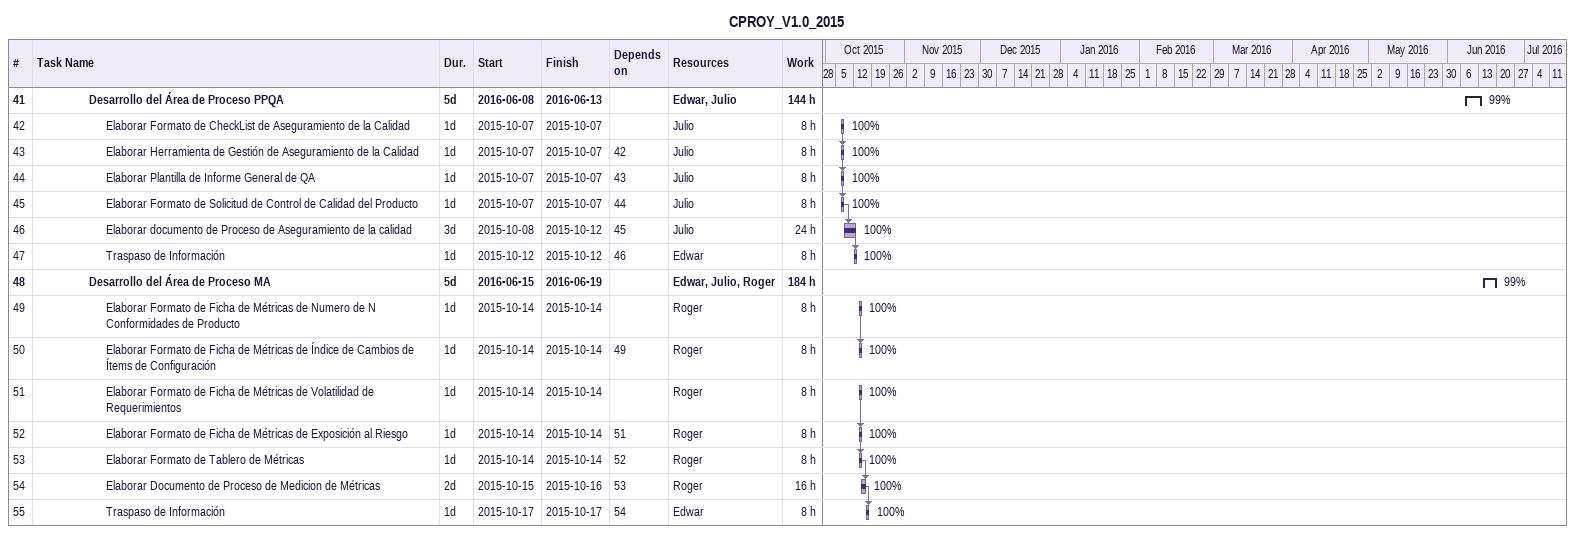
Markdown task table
CPROY_V1.0_2015

| ID | Level | Task | Duration | Start | Finish | Predecessors | Resources | % complete | Work (h) |
|---|---|---|---|---|---|---|---|---|---|
| 41 | 4 | **Desarrollo del Área de Proceso PPQA** | 5d | 2016-06-08 | 2016-06-13 |  | Edwar, Julio | 99 | 144 |
| 42 | 5 | Elaborar Formato de CheckList de Aseguramiento de la Calidad | 1d | 2015-10-07 | 2015-10-07 |  | Julio | 100 | 8 |
| 43 | 5 | Elaborar Herramienta de Gestión de Aseguramiento de la Calidad | 1d | 2015-10-07 | 2015-10-07 | 42 | Julio | 100 | 8 |
| 44 | 5 | Elaborar Plantilla de Informe General de QA | 1d | 2015-10-07 | 2015-10-07 | 43 | Julio | 100 | 8 |
| 45 | 5 | Elaborar Formato de Solicitud de Control de Calidad del Producto | 1d | 2015-10-07 | 2015-10-07 | 44 | Julio | 100 | 8 |
| 46 | 5 | Elaborar documento de Proceso de Aseguramiento de la calidad | 3d | 2015-10-08 | 2015-10-12 | 45 | Julio | 100 | 24 |
| 47 | 5 | Traspaso de Información | 1d | 2015-10-12 | 2015-10-12 | 46 | Edwar | 100 | 8 |
| 48 | 4 | **Desarrollo del Área de Proceso MA** | 5d | 2016-06-15 | 2016-06-19 |  | Edwar, Julio, Roger | 99 | 184 |
| 49 | 5 | Elaborar Formato de Ficha de Métricas de Numero de N Conformidades de Producto | 1d | 2015-10-14 | 2015-10-14 |  | Roger | 100 | 8 |
| 50 | 5 | Elaborar Formato de Ficha de Métricas de Índice de Cambios de Ítems de Configuración | 1d | 2015-10-14 | 2015-10-14 | 49 | Roger | 100 | 8 |
| 51 | 5 | Elaborar Formato de Ficha de Métricas de Volatilidad de Requerimientos | 1d | 2015-10-14 | 2015-10-14 |  | Roger | 100 | 8 |
| 52 | 5 | Elaborar Formato de Ficha de Métricas de Exposición al Riesgo | 1d | 2015-10-14 | 2015-10-14 | 51 | Roger | 100 | 8 |
| 53 | 5 | Elaborar Formato de Tablero de Métricas | 1d | 2015-10-14 | 2015-10-14 | 52 | Roger | 100 | 8 |
| 54 | 5 | Elaborar Documento de Proceso de Medicion de Métricas | 2d | 2015-10-15 | 2015-10-16 | 53 | Roger | 100 | 16 |
| 55 | 5 | Traspaso de Información | 1d | 2015-10-17 | 2015-10-17 | 54 | Edwar | 100 | 8 |
